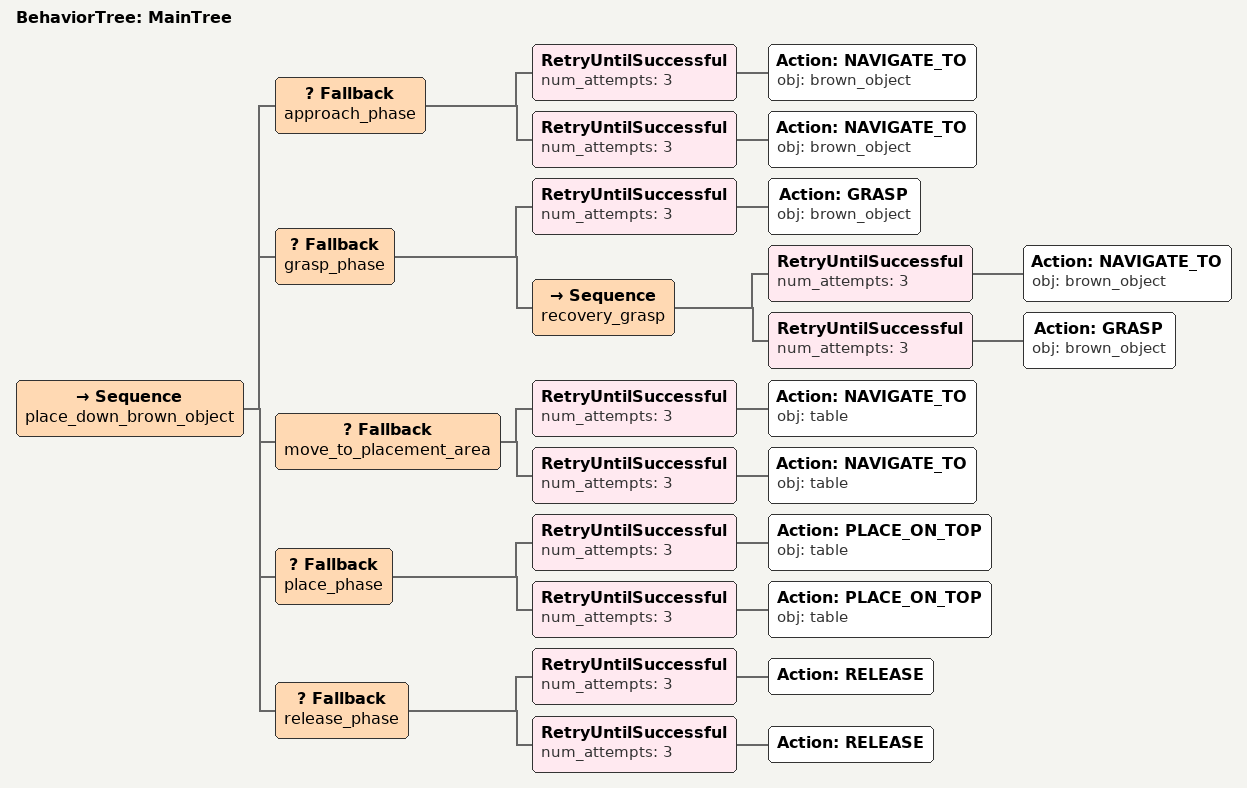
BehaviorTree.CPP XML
<root main_tree_to_execute="MainTree">
  <BehaviorTree ID="MainTree">
    <Sequence name="place_down_brown_object">
      <!-- Approach brown object -->
      <Fallback name="approach_phase">
        <RetryUntilSuccessful num_attempts="3">
          <Action ID="NAVIGATE_TO" obj="brown_object"/>
        </RetryUntilSuccessful>
        <!-- Recovery: Try to re-navigate once more -->
        <RetryUntilSuccessful num_attempts="3">
          <Action ID="NAVIGATE_TO" obj="brown_object"/>
        </RetryUntilSuccessful>
      </Fallback>

      <!-- Grasp with recovery -->
      <Fallback name="grasp_phase">
        <RetryUntilSuccessful num_attempts="3">
          <Action ID="GRASP" obj="brown_object"/>
        </RetryUntilSuccessful>
        <Sequence name="recovery_grasp">
          <RetryUntilSuccessful num_attempts="3">
            <Action ID="NAVIGATE_TO" obj="brown_object"/>
          </RetryUntilSuccessful>
          <RetryUntilSuccessful num_attempts="3">
            <Action ID="GRASP" obj="brown_object"/>
          </RetryUntilSuccessful>
        </Sequence>
      </Fallback>

      <!-- Move to placement area (assume table as default) -->
      <Fallback name="move_to_placement_area">
        <RetryUntilSuccessful num_attempts="3">
          <Action ID="NAVIGATE_TO" obj="table"/>
        </RetryUntilSuccessful>
        <!-- Recovery: Try to re-navigate again -->
        <RetryUntilSuccessful num_attempts="3">
          <Action ID="NAVIGATE_TO" obj="table"/>
        </RetryUntilSuccessful>
      </Fallback>

      <!-- Place and release -->
      <Fallback name="place_phase">
        <RetryUntilSuccessful num_attempts="3">
          <Action ID="PLACE_ON_TOP" obj="table"/>
        </RetryUntilSuccessful>
        <!-- Recovery: Try to place again -->
        <RetryUntilSuccessful num_attempts="3">
          <Action ID="PLACE_ON_TOP" obj="table"/>
        </RetryUntilSuccessful>
      </Fallback>
      <Fallback name="release_phase">
        <RetryUntilSuccessful num_attempts="3">
          <Action ID="RELEASE"/>
        </RetryUntilSuccessful>
        <!-- Recovery: Try to release again -->
        <RetryUntilSuccessful num_attempts="3">
          <Action ID="RELEASE"/>
        </RetryUntilSuccessful>
      </Fallback>
    </Sequence>
  </BehaviorTree>
</root>
